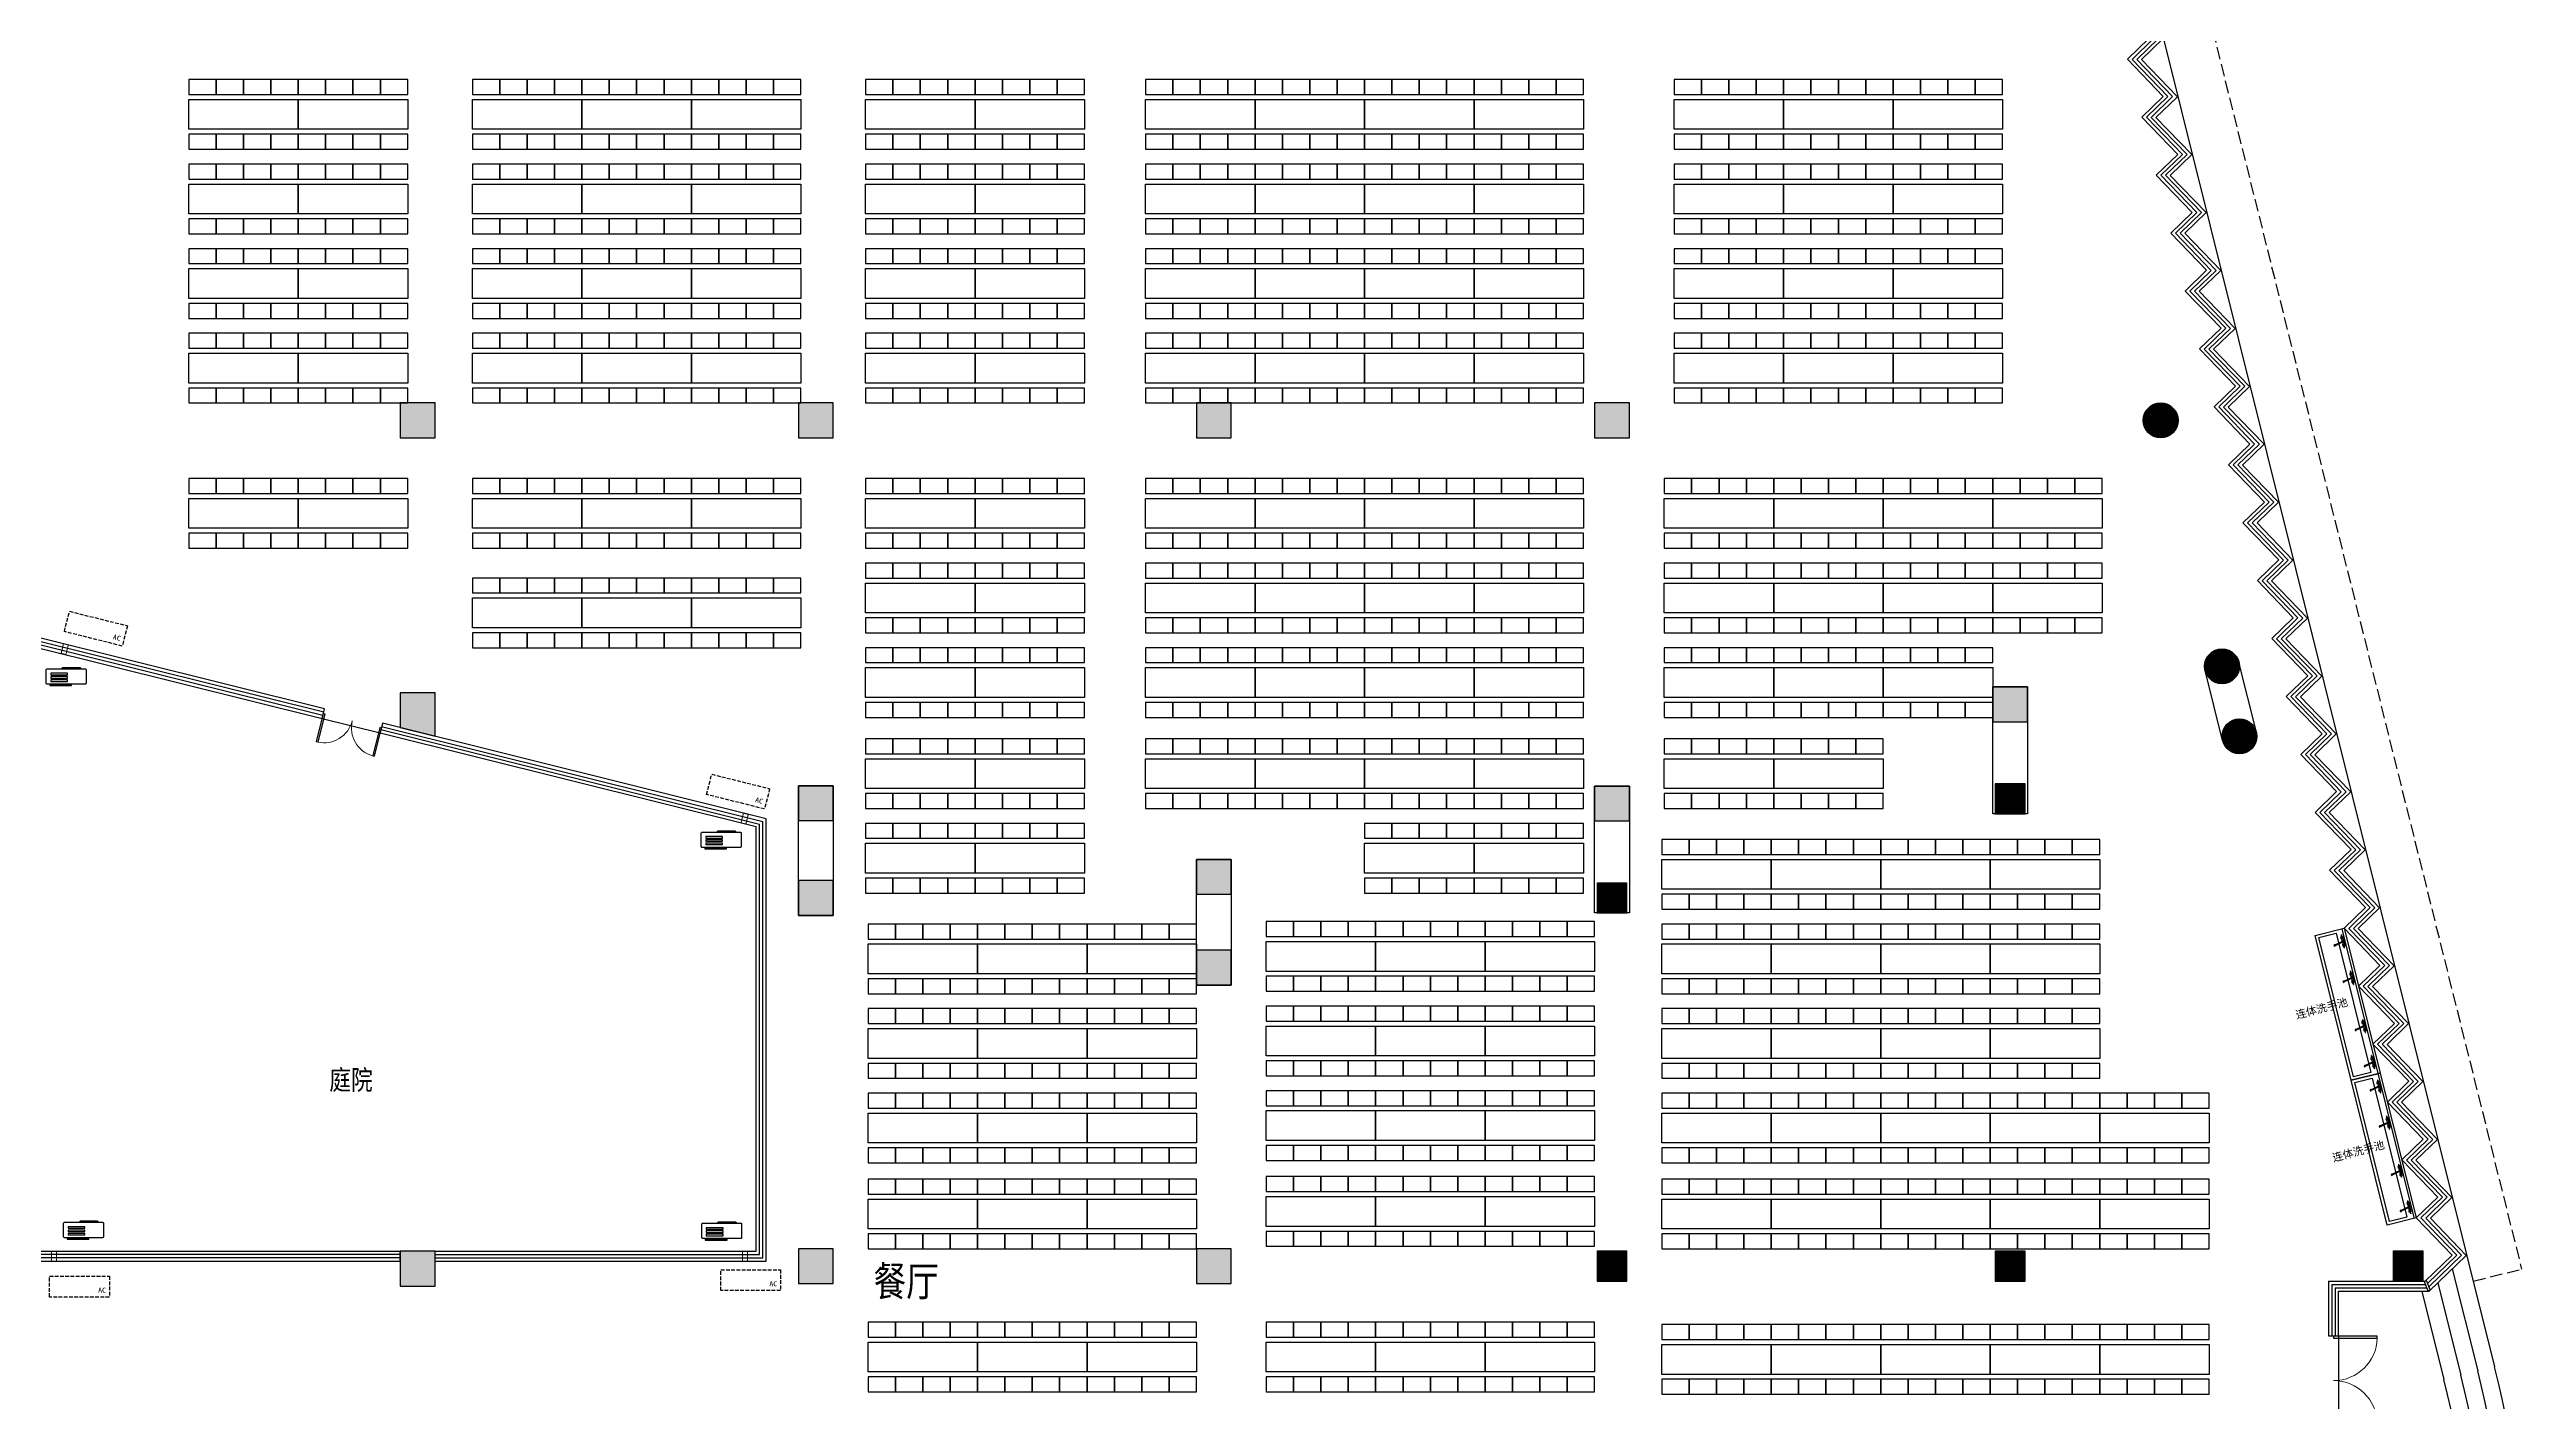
# Model space of a CAD drawing. Extents: x 1159254 to 1730927, y -477824 to -383968.
# Drawn here: x 1216570 to 1266344, y -440400 to -413247 of the extents above; entities that cross this region are included whole.
import ezdxf

# ---------------------------------------------------------------- set-up
doc = ezdxf.new("R2010")
doc.units = 0
doc.header["$LTSCALE"] = 1000
doc.linetypes.add('DASH', pattern=[0.35, 0.25, -0.1])
for name, color, linetype in [('0-雨水', 141, 'Continuous'), ('COLUMN', 2, 'Continuous'), ('CURTWALL', 4, 'Continuous'), ('GROUND', 34, 'Continuous'), ('PUB_HATCH', 8, 'Continuous'), ('PUB_TEXT', 7, 'Continuous'), ('STAIR', 4, 'Continuous'), ('WALL', 6, 'Continuous'), ('WINDOW', 4, 'Continuous'), ('WS_厨房设备', 1, 'Continuous'), ('厨房布置', 4, 'Continuous'), ('空调', 205, 'Continuous'), ('空调孔', 30, 'Continuous')]:
    doc.layers.add(name, color=color, linetype=linetype)
doc.styles.add('HZ-1', font='MingLiU.ttf', dxfattribs={"width": 0.8})
doc.styles.get("Standard").update_dxf_attribs({"font": '', "width": 0.8})
doc.styles.add('WMF-宋体1', font='')
doc.styles.get('Standard').set_extended_font_data('SimSun')
doc.styles.get('WMF-宋体1').set_extended_font_data('SimSun')

# ---------------------------------------------------------------- blocks, each defined once
blk = doc.blocks.new('vhjkghkghkl')
at = {"layer": '空调', "linetype": 'DASH', "ltscale": 0.3}
blk.add_lwpolyline([(134071, 540199), (134071, 539779), (132871, 539779), (132871, 540199), (134071, 540199)], close=True, dxfattribs=at)
at = {"layer": '空调', "linetype": 'DASH', "ltscale": 0.3, "style": 'HZ-1'}
blk.add_text('AC', height=100, dxfattribs=at).set_placement((133846, 539867))
blk = doc.blocks.new('A$C4EB5717C')
at = {"layer": '空调'}
for p, q in [((520, 110), (520, 120)), ((883, 100), (530, 100)), ((893, 120), (893, 110))]:
    blk.add_line(p, q, dxfattribs=at)
blk.add_lwpolyline([(220, 120), (980, 120, 0.414214), (1000, 140), (1000, 410, 0.414214), (980, 430), (220, 430, 0.414214), (200, 410), (200, 140, 0.414214)], format="xyb", close=True, dxfattribs=at)
for points in [[(269, 459), (709, 459), (709, 444), (269, 444)], [(290, 372), (626, 372), (626, 343), (290, 343)], [(290, 306), (626, 306), (626, 277), (290, 277)], [(290, 240), (626, 240), (626, 211), (290, 211)]]:
    blk.add_lwpolyline(points, close=True, dxfattribs=at)
for centre, start, end in [((530, 110), 180, 270), ((883, 110), 270, 0)]:
    blk.add_arc(centre, 10, start, end, dxfattribs=at)
blk = doc.blocks.new('水龙头')
at = {"color": 252}
for p, q in [((-136, -15), (-90, -14)), ((-136, -18), (-90, -19)), ((-52, -2), (-4, -2)), ((-52, -31), (-6, -31)), ((4, -2), (51, -2)), ((12, -31), (51, -31)), ((23, -194), (26, -209)), ((49, -204), (46, -189)), ((136, -15), (90, -14)), ((136, -18), (90, -19))]:
    blk.add_line(p, q, dxfattribs=at)
for points in [[(13, -7), (0, 0), (-14, -8), (-14, -25), (-7, -29)], [(11, -26), (13, -25), (13, -7)]]:
    blk.add_lwpolyline(points, dxfattribs=at)
blk.add_lwpolyline([(26, -194), (-9, -18, -1.00756), (9, -15), (43, -190)], format="xyb", dxfattribs=at)
for centre in [(-78, -16), (77, -16)]:
    blk.add_circle(centre, 10.9, dxfattribs=at)
for centre, radius, start, end in [((-78, -16), 27.5, 36.2116, 175.3449), ((77, -16), 27.5, 4.6931, 143.7884), ((-136, -16), 1, 91.3387, 171.564), ((-132, -16), 4.53, 171.564, 188.436), ((-136, -17), 1, 188.436, 268.6613), ((-78, -16), 27.5, 184.6551, 323.7884), ((-78, -16), 16, 189.0003, 170.9997), ((-77, -16), 12.9, 168.3562, 191.6438), ((-52, 3), 5, 216.2116, 270), ((-52, -36), 5, 90, 143.7884), ((51, 3), 5, 270, 323.7884), ((51, -36), 5, 36.2116, 90), ((77, -16), 27.5, 216.2116, 355.3069), ((77, -16), 16, 9.0664, 350.9336), ((77, -16), 12.9, 348.3562, 11.6438), ((136, -16), 1, 8.436, 88.6613), ((136, -17), 1, 271.3387, 351.564), ((132, -16), 4.53, 351.564, 8.436)]:
    blk.add_arc(centre, radius, start, end, dxfattribs=at)
for centre, start_param, end_param in [((34, -192), 5.611234, 10.096729), ((34, -190), 6.955136, 8.752827), ((37, -206), 0, 3.141593)]:
    blk.add_ellipse(centre, major_axis=(-11.3, -2.2), ratio=0.233596, start_param=start_param, end_param=end_param, dxfattribs=at)
blk = doc.blocks.new('*U96')
blk.add_line((0, 40), (3000, 40))
blk.add_lwpolyline([(0, 600), (3000, 600), (3000, 0), (0, 0)], close=True)
at = {"color": 252}
blk.add_lwpolyline([(60, 540), (2940, 540), (2940, 180), (60, 180)], close=True, dxfattribs=at)
at = {"color": 1, "rotation": 180}
for p in [(246, 70), (996, 70), (1996, 70), (2746, 70)]:
    blk.add_blockref('水龙头', p, dxfattribs=at)
blk = doc.blocks.new('A$C03080C26')
at = {"layer": '厨房布置'}
for points in [[(-1650, 1100), (-1650, 1400), (-2200, 1400), (-2200, 1100)], [(-2200, 1000), (0, 1000), (0, 400), (-2200, 400)], [(-1100, 1100), (-1100, 1400), (-1650, 1400), (-1650, 1100)], [(-1650, 1100), (-1650, 1400), (-1650, 1400), (-1650, 1100)], [(-550, 1100), (-550, 1400), (-1100, 1400), (-1100, 1100)], [(0, 1100), (0, 1400), (-550, 1400), (-550, 1100)], [(-1650, 0), (-1650, 300), (-2200, 300), (-2200, 0)], [(-1100, 0), (-1100, 300), (-1650, 300), (-1650, 0)], [(-1650, 0), (-1650, 300), (-1650, 300), (-1650, 0)], [(-550, 0), (-550, 300), (-1100, 300), (-1100, 0)], [(0, 0), (0, 300), (-550, 300), (-550, 0)]]:
    blk.add_lwpolyline(points, close=True, dxfattribs=at)
blk = doc.blocks.new('_FZH')
blk.add_lwpolyline([(-0.5, -0.5), (0.5, -0.5), (0.5, 0.5), (-0.5, 0.5)], close=True)
at = {"layer": 'PUB_HATCH'}
blk.add_solid([(-0.5, -0.5), (0.5, -0.5), (-0.5, 0.5), (0.5, 0.5)], dxfattribs=at)
blk = doc.blocks.new('$DorLib2D$00000002')
for p, q in [((-0.5, 0), (-0.5, 0.4875)), ((-0.475, 0.4875), (-0.5, 0.4875)), ((-0.475, 0), (-0.475, 0.4875)), ((0.475, 0), (0.475, 0.4875)), ((0.475, 0.4875), (0.5, 0.4875)), ((0.5, 0), (0.5, 0.4875)), ((-0.5, 0), (-0.475, 0)), ((0.5, 0), (0.475, 0))]:
    blk.add_line(p, q)
at = {"lineweight": 13}
for centre, start, end in [((-0.4875, 0), 0, 88.53072), ((0.4875, 0), 91.46928, 180)]:
    blk.add_arc(centre, 0.4875, start, end, dxfattribs=at)
blk = doc.blocks.new('_YZH')
blk.add_circle((0, 0), 0.5)
at = {"layer": 'PUB_HATCH', "const_width": 0.5}
blk.add_lwpolyline([(-0.25, 0, 1), (0.25, 0, 1)], format="xyb", close=True, dxfattribs=at)
blk = doc.blocks.new('$WINLIB2D$00000001')
at = {"color": 0}
for points in [[(-0.5, 0.5), (-0.5, -0.5)], [(-0.5, 0.5), (0.5, 0.5)], [(0.5, -0.5), (0.5, 0.5)], [(0.5, 0.1667), (-0.5, 0.1667)], [(0.5, -0.1667), (-0.5, -0.1667)], [(-0.5, -0.5), (0.5, -0.5)]]:
    blk.add_lwpolyline(points, dxfattribs=at)

msp = doc.modelspace()

# ---------------------------------------------------------------- hatches: boundary and pattern name
at = {"layer": 'PUB_HATCH'}
msp.add_hatch(color=256, dxfattribs=at).paths.add_polyline_path([(1224318.5, -426176.4), (1223618.5, -426176.4), (1223618.5, -426876.4), (1224318.5, -427050.9)])

# ---------------------------------------------------------------- linework, layer by layer
at = {"layer": '0-雨水'}
for radius in [20463.7, 20813.7, 21163.7, 21513.7]:
    msp.add_arc((1244830.7, -444925.5), radius, 346, 13.99878, dxfattribs=at)
at = {"layer": 'COLUMN'}
for p, q in [((1224318.5, -426176.4), (1223618.5, -426176.4)), ((1223618.5, -426176.4), (1223618.5, -426876.4)), ((1224318.5, -427050.9), (1224318.5, -426176.4)), ((1223618.5, -426876.4), (1224318.5, -427050.9)), ((1264334.2, -437991.3), (1264287.8, -438010)), ((1264287.8, -438010), (1264362.7, -438195.4)), ((1264409.1, -438176.7), (1264334.2, -437991.3)), ((1264362.7, -438195.4), (1264409.1, -438176.7))]:
    msp.add_line(p, q, dxfattribs=at)
at = {"layer": 'CURTWALL'}
for p, q in [((1258324.4, -413443.2), (1258756, -413026.4)), ((1258418.6, -413444.8), (1258850.2, -413028)), ((1258512.9, -413446.4), (1258944.5, -413029.6)), ((1258607.2, -413448.1), (1259038.8, -413031.3)), ((1259046.3, -414190.7), (1258324.4, -413443.2)), ((1259140.5, -414192.4), (1258418.6, -413444.8)), ((1259234.8, -414194), (1258512.9, -413446.4)), ((1259329.1, -414195.6), (1258607.2, -413448.1)), ((1258614.7, -414607.5), (1259046.3, -414190.7)), ((1259336.6, -415355.1), (1258614.7, -414607.5)), ((1258708.9, -414609.2), (1259140.5, -414192.4)), ((1259430.8, -415356.7), (1258708.9, -414609.2)), ((1258803.2, -414610.8), (1259234.8, -414194)), ((1259525.1, -415358.4), (1258803.2, -414610.8)), ((1258897.5, -414612.4), (1259329.1, -414195.6)), ((1259619.4, -415360), (1258897.5, -414612.4)), ((1258905, -415771.9), (1259336.6, -415355.1)), ((1258999.2, -415773.5), (1259430.8, -415356.7)), ((1259093.5, -415775.2), (1259525.1, -415358.4)), ((1259187.8, -415776.8), (1259619.4, -415360)), ((1259626.9, -416519.4), (1258905, -415771.9)), ((1259721.1, -416521.1), (1258999.2, -415773.5)), ((1259815.4, -416522.7), (1259093.5, -415775.2)), ((1259909.7, -416524.4), (1259187.8, -415776.8)), ((1259195.3, -416936.2), (1259626.9, -416519.4)), ((1259289.5, -416937.9), (1259721.1, -416521.1)), ((1259383.8, -416939.5), (1259815.4, -416522.7)), ((1259478.1, -416941.2), (1259909.7, -416524.4)), ((1259917.2, -417683.8), (1259195.3, -416936.2)), ((1260011.5, -417685.4), (1259289.5, -416937.9)), ((1260105.7, -417687.1), (1259383.8, -416939.5)), ((1260200, -417688.7), (1259478.1, -416941.2)), ((1259485.6, -418100.6), (1259917.2, -417683.8)), ((1260207.5, -418848.1), (1259485.6, -418100.6)), ((1259579.8, -418102.2), (1260011.5, -417685.4)), ((1259674.1, -418103.9), (1260105.7, -417687.1)), ((1259768.4, -418105.5), (1260200, -417688.7)), ((1260301.8, -418849.8), (1259579.8, -418102.2)), ((1260396, -418851.4), (1259674.1, -418103.9)), ((1260490.3, -418853.1), (1259768.4, -418105.5)), ((1259775.9, -419264.9), (1260207.5, -418848.1)), ((1259870.2, -419266.6), (1260301.8, -418849.8)), ((1259964.4, -419268.2), (1260396, -418851.4)), ((1260058.7, -419269.9), (1260490.3, -418853.1)), ((1260497.8, -420012.5), (1259775.9, -419264.9)), ((1260592.1, -420014.1), (1259870.2, -419266.6)), ((1260686.3, -420015.8), (1259964.4, -419268.2)), ((1260780.6, -420017.4), (1260058.7, -419269.9)), ((1260066.2, -420429.3), (1260497.8, -420012.5)), ((1260160.5, -420430.9), (1260592.1, -420014.1)), ((1260254.7, -420432.6), (1260686.3, -420015.8)), ((1260349, -420434.2), (1260780.6, -420017.4)), ((1260788.1, -421176.8), (1260066.2, -420429.3)), ((1260882.4, -421178.5), (1260160.5, -420430.9)), ((1260976.6, -421180.1), (1260254.7, -420432.6)), ((1261070.9, -421181.8), (1260349, -420434.2)), ((1260356.5, -421593.6), (1260788.1, -421176.8)), ((1260450.8, -421595.3), (1260882.4, -421178.5)), ((1260545, -421596.9), (1260976.6, -421180.1)), ((1260639.3, -421598.6), (1261070.9, -421181.8)), ((1261078.4, -422341.2), (1260356.5, -421593.6)), ((1261172.7, -422342.8), (1260450.8, -421595.3)), ((1261266.9, -422344.5), (1260545, -421596.9)), ((1261361.2, -422346.1), (1260639.3, -421598.6)), ((1260646.8, -422758), (1261078.4, -422341.2)), ((1260741.1, -422759.6), (1261172.7, -422342.8)), ((1260835.3, -422761.3), (1261266.9, -422344.5)), ((1260929.6, -422762.9), (1261361.2, -422346.1)), ((1261368.7, -423505.5), (1260646.8, -422758)), ((1261463, -423507.2), (1260741.1, -422759.6)), ((1261557.3, -423508.8), (1260835.3, -422761.3)), ((1261651.5, -423510.5), (1260929.6, -422762.9)), ((1260937.1, -423922.3), (1261368.7, -423505.5)), ((1261031.4, -423924), (1261463, -423507.2)), ((1261125.6, -423925.6), (1261557.3, -423508.8)), ((1261219.9, -423927.3), (1261651.5, -423510.5)), ((1261659, -424669.9), (1260937.1, -423922.3)), ((1261753.3, -424671.6), (1261031.4, -423924)), ((1261847.6, -424673.2), (1261125.6, -423925.6)), ((1261941.8, -424674.8), (1261219.9, -423927.3)), ((1222095.8, -426496.8), (1216318.5, -425056.3)), ((1261227.4, -425086.7), (1261659, -424669.9)), ((1261321.7, -425088.3), (1261753.3, -424671.6)), ((1261416, -425090), (1261847.6, -424673.2)), ((1261510.2, -425091.6), (1261941.8, -424674.8)), ((1216318.5, -425125), (1222079.7, -426561.4)), ((1216318.5, -425193.7), (1222063.6, -426626.1)), ((1216318.5, -425262.4), (1222047.4, -426690.8)), ((1261949.3, -425834.3), (1261227.4, -425086.7)), ((1262043.6, -425835.9), (1261321.7, -425088.3)), ((1262137.9, -425837.6), (1261416, -425090)), ((1262232.1, -425839.2), (1261510.2, -425091.6)), ((1261517.7, -426251.1), (1261949.3, -425834.3)), ((1261612, -426252.7), (1262043.6, -425835.9)), ((1261706.3, -426254.3), (1262137.9, -425837.6)), ((1261800.5, -426256), (1262232.1, -425839.2)), ((1222047.4, -426690.8), (1222095.8, -426496.8)), ((1262239.6, -426998.6), (1261517.7, -426251.1)), ((1262333.9, -427000.3), (1261612, -426252.7)), ((1262428.2, -427001.9), (1261706.3, -426254.3)), ((1262522.4, -427003.6), (1261800.5, -426256)), ((1223260.2, -426787.1), (1223211.8, -426981.1)), ((1223211.8, -426981.1), (1230768.5, -428865.2)), ((1223227.9, -426916.4), (1230835.2, -428813.1)), ((1223244, -426851.8), (1230901.8, -428761.1)), ((1230968.5, -428709), (1223260.2, -426787.1)), ((1261808, -427415.4), (1262239.6, -426998.6)), ((1261902.3, -427417.1), (1262333.9, -427000.3)), ((1261996.6, -427418.7), (1262428.2, -427001.9)), ((1262090.8, -427420.3), (1262522.4, -427003.6)), ((1262529.9, -428163), (1261808, -427415.4)), ((1262624.2, -428164.6), (1261902.3, -427417.1)), ((1262718.5, -428166.3), (1261996.6, -427418.7)), ((1262812.7, -428167.9), (1262090.8, -427420.3)), ((1262098.3, -428579.8), (1262529.9, -428163)), ((1262192.6, -428581.4), (1262624.2, -428164.6)), ((1262286.9, -428583.1), (1262718.5, -428166.3)), ((1262381.1, -428584.7), (1262812.7, -428167.9)), ((1230768.5, -437400.6), (1230768.5, -428865.2)), ((1230835.2, -437467.3), (1230835.2, -428813.1)), ((1230901.8, -437534), (1230901.8, -428761.1)), ((1230968.5, -437600.6), (1230968.5, -428709)), ((1262820.2, -429327.3), (1262098.3, -428579.8)), ((1262914.5, -429329), (1262192.6, -428581.4)), ((1263008.8, -429330.6), (1262286.9, -428583.1)), ((1263103, -429332.3), (1262381.1, -428584.7)), ((1262388.6, -429744.1), (1262820.2, -429327.3)), ((1262482.9, -429745.8), (1262914.5, -429329)), ((1262577.2, -429747.4), (1263008.8, -429330.6)), ((1262671.4, -429749.1), (1263103, -429332.3)), ((1263110.6, -430491.7), (1262388.6, -429744.1)), ((1263204.8, -430493.3), (1262482.9, -429745.8)), ((1263299.1, -430495), (1262577.2, -429747.4)), ((1263393.4, -430496.6), (1262671.4, -429749.1)), ((1262679, -430908.5), (1263110.6, -430491.7)), ((1262773.2, -430910.1), (1263204.8, -430493.3)), ((1262867.5, -430911.8), (1263299.1, -430495)), ((1262961.8, -430913.4), (1263393.4, -430496.6)), ((1263400.9, -431656), (1262679, -430908.5)), ((1263495.1, -431657.7), (1262773.2, -430910.1)), ((1263589.4, -431659.3), (1262867.5, -430911.8)), ((1263683.7, -431661), (1262961.8, -430913.4)), ((1262969.3, -432072.8), (1263400.9, -431656)), ((1263063.5, -432074.5), (1263495.1, -431657.7)), ((1263157.8, -432076.1), (1263589.4, -431659.3)), ((1263252.1, -432077.8), (1263683.7, -431661)), ((1263691.2, -432820.4), (1262969.3, -432072.8)), ((1263785.4, -432822), (1263063.5, -432074.5)), ((1263879.7, -432823.7), (1263157.8, -432076.1)), ((1263974, -432825.3), (1263252.1, -432077.8)), ((1263259.6, -433237.2), (1263691.2, -432820.4)), ((1263353.8, -433238.8), (1263785.4, -432822)), ((1263448.1, -433240.5), (1263879.7, -432823.7)), ((1263542.4, -433242.1), (1263974, -432825.3)), ((1263981.5, -433984.7), (1263259.6, -433237.2)), ((1264075.7, -433986.4), (1263353.8, -433238.8)), ((1264170, -433988), (1263448.1, -433240.5)), ((1264264.3, -433989.7), (1263542.4, -433242.1)), ((1263549.9, -434401.5), (1263981.5, -433984.7)), ((1263644.1, -434403.2), (1264075.7, -433986.4)), ((1263738.4, -434404.8), (1264170, -433988)), ((1263832.7, -434406.5), (1264264.3, -433989.7)), ((1264271.8, -435149.1), (1263549.9, -434401.5)), ((1264366, -435150.7), (1263644.1, -434403.2)), ((1264460.3, -435152.4), (1263738.4, -434404.8)), ((1264554.6, -435154), (1263832.7, -434406.5)), ((1263840.2, -435565.9), (1264271.8, -435149.1)), ((1263934.4, -435567.5), (1264366, -435150.7)), ((1264028.7, -435569.2), (1264460.3, -435152.4)), ((1264123, -435570.8), (1264554.6, -435154)), ((1264562.1, -436313.5), (1263840.2, -435565.9)), ((1264656.4, -436315.1), (1263934.4, -435567.5)), ((1264750.6, -436316.7), (1264028.7, -435569.2)), ((1264844.9, -436318.4), (1264123, -435570.8)), ((1264130.5, -436730.2), (1264562.1, -436313.5)), ((1264224.7, -436731.9), (1264656.4, -436315.1)), ((1264319, -436733.5), (1264750.6, -436316.7)), ((1264413.3, -436735.2), (1264844.9, -436318.4)), ((1264852.4, -437477.8), (1264130.5, -436730.2)), ((1264946.7, -437479.5), (1264224.7, -436731.9)), ((1265040.9, -437481.1), (1264319, -436733.5)), ((1265135.2, -437482.7), (1264413.3, -436735.2)), ((1224318.5, -437400.6), (1230768.5, -437400.6)), ((1224318.5, -437467.3), (1230835.2, -437467.3)), ((1264311, -438000.6), (1264852.4, -437477.8)), ((1264357.3, -438048.6), (1264946.7, -437479.5)), ((1264384.2, -438115.2), (1265040.9, -437481.1)), ((1264391.8, -438200.6), (1265135.2, -437482.7)), ((1224318.5, -437534), (1230901.8, -437534)), ((1224318.5, -437600.6), (1230968.5, -437600.6)), ((1262368.5, -438000.6), (1264311, -438000.6)), ((1262368.5, -438000.6), (1262368.5, -439100.6)), ((1262435.2, -438067.3), (1264311, -438067.3)), ((1262435.2, -438067.3), (1262435.2, -439100.6)), ((1262501.8, -438134), (1264337.9, -438134)), ((1262501.8, -438134), (1262501.8, -439100.6)), ((1262568.5, -438200.6), (1264391.8, -438200.6)), ((1262568.5, -439100.6), (1262568.5, -438200.6)), ((1262368.5, -439100.6), (1262568.5, -439100.6))]:
    msp.add_line(p, q, dxfattribs=at)
at = {"layer": 'GROUND', "linetype": 'DASH'}
msp.add_line((1265276.5, -438000.6), (1266246.8, -437758.7), dxfattribs=at)
msp.add_lwpolyline([(1252468.5, -395200.6), (1255635.9, -395200.6), (1266246.8, -437758.7)], dxfattribs=at)
at = {"layer": 'STAIR'}
for p, q in [((1254854.6, -396200.6), (1265705.5, -439721.3)), ((1264854.3, -437754), (1265365.9, -439806)), ((1264244.2, -438200.6), (1264686.7, -439975.3)), ((1264563.6, -438034.8), (1265026.3, -439890.7))]:
    msp.add_line(p, q, dxfattribs=at)
at = {"layer": 'WALL'}
for p, q in [((1260916.7, -426966.7), (1260566, -425559.7)), ((1260237.5, -427136), (1259886.7, -425729.1))]:
    msp.add_line(p, q, dxfattribs=at)
for points in [[(1255618.5, -426058.3), (1256318.5, -426058.3), (1256318.5, -428608.6), (1255618.5, -428608.6)], [(1231618.5, -428043), (1232318.5, -428043), (1232318.5, -430651), (1231618.5, -430651)], [(1247618.5, -428050.6), (1248318.5, -428050.6), (1248318.5, -430600.6), (1247618.5, -430600.6)], [(1239618.5, -429524.8), (1240318.5, -429524.8), (1240318.5, -432050.6), (1239618.5, -432050.6)]]:
    msp.add_lwpolyline(points, close=True, dxfattribs=at)
at = {"layer": 'WINDOW'}
for p, q in [((1222047.4, -426690.8), (1223211.8, -426981.1)), ((1262568.5, -439100.6), (1262568.5, -440900.6))]:
    msp.add_line(p, q, dxfattribs=at)
at = {"layer": '空调孔', "const_width": 20}
for points in [[(1216803.1, -425383.3), (1216900.1, -425407.4), (1216948.5, -425213.4), (1216851.4, -425189.2)], [(1230466.2, -428789.9), (1230563.3, -428814.1), (1230611.6, -428620), (1230514.6, -428595.8)], [(1216611.1, -437600.6), (1216711.1, -437600.6), (1216711.1, -437400.6), (1216611.1, -437400.6)], [(1230495.6, -437600.6), (1230595.6, -437600.6), (1230595.6, -437400.6), (1230495.6, -437400.6)]]:
    msp.add_lwpolyline(points, close=True, dxfattribs=at)

# ---------------------------------------------------------------- block references
at = {"layer": 'COLUMN'}
for name, p, xscale, yscale, zscale in [('_FZH', (1223968.5, -420700.6), 700, 700, 700), ('_FZH', (1231968.5, -420700.6), 700, 700, 700), ('_FZH', (1239968.5, -420700.6), 700, 700, 700), ('_YZH', (1258993.7, -420700.6), 700.0000000000591, 700.0000000000591, 700.0000000000591), ('_YZH', (1260226.3, -425644.4), 700.0000000000591, 700.0000000000591, 700.0000000000591), ('_FZH', (1255968.5, -426408.3), 700, 700, 700), ('_YZH', (1260577.1, -427051.3), 700.0000000000309, 700.0000000000309, 700.0000000000309), ('_FZH', (1231968.5, -428393), 700, 700, 700), ('_FZH', (1247968.5, -428400.6), 700, 700, 700), ('_FZH', (1255968.5, -428308.6), 600, 600, 600), ('_FZH', (1239968.5, -429874.8), 700, 700, 700), ('_FZH', (1231968.5, -430301), 700, 700, 700), ('_FZH', (1247968.5, -430300.6), 600, 600, 600), ('_FZH', (1239968.5, -431700.6), 700, 700, 700), ('_FZH', (1223968.5, -437750.6), 700, 700, 700), ('_FZH', (1231968.5, -437700.6), 700, 700, 700), ('_FZH', (1239968.5, -437700.6), 700, 700, 700), ('_FZH', (1247968.5, -437700.6), 600, 600, 600), ('_FZH', (1255968.5, -437700.6), 600, 600, 600), ('_FZH', (1263968.5, -437700.6), 600, 600, 600)]:
    msp.add_blockref(name, p, dxfattribs=dict(at, xscale=xscale, yscale=yscale, zscale=zscale))
at = {"layer": 'COLUMN', "xscale": 699.9965255465358, "yscale": 700.0000152587891, "zscale": 700.0000152587891, "rotation": 359.9999999996093}
msp.add_blockref('_FZH', (1247968.5, -420700.7), dxfattribs=at)
at = {"layer": 'WINDOW'}
for p, xscale, yscale, zscale, rotation in [((1222653.8, -426738.9), -1200, -1200, -1200, 345.9999999999999), ((1262468.5, -440000.6), -1800, 1800, -1800, 270)]:
    msp.add_blockref('$DorLib2D$00000002', p, dxfattribs=dict(at, xscale=xscale, yscale=yscale, zscale=zscale, rotation=rotation))
at = {"layer": 'WINDOW', "xscale": 7300, "yscale": 200, "zscale": 7300}
msp.add_blockref('$WINLIB2D$00000001', (1219968.5, -437500.6), dxfattribs=at)
at = {"layer": 'WS_厨房设备', "rotation": 104.0000000001083}
for p in [(1263404.7, -433819.4), (1264130.5, -436730.2)]:
    msp.add_blockref('*U96', p, dxfattribs=at)
at = {"layer": '厨房布置', "rotation": 180}
for p in [(1219368.5, -413850.6), (1221568.5, -413850.6), (1225068.5, -413850.6), (1227268.5, -413850.6), (1229468.5, -413850.6), (1232968.5, -413850.6), (1235168.5, -413850.6), (1238595.6, -413850.6), (1240795.6, -413850.6), (1242995.6, -413850.6), (1245195.6, -413850.6), (1249216.9, -413850.6), (1251416.9, -413850.6), (1253616.9, -413850.6), (1219368.5, -415550.6), (1221568.5, -415550.6), (1225068.5, -415550.6), (1227268.5, -415550.6), (1229468.5, -415550.6), (1232968.5, -415550.6), (1235168.5, -415550.6), (1238595.6, -415550.6), (1240795.6, -415550.6), (1242995.6, -415550.6), (1245195.6, -415550.6), (1249216.9, -415550.6), (1251416.9, -415550.6), (1253616.9, -415550.6), (1219368.5, -417250.6), (1221568.5, -417250.6), (1225068.5, -417250.6), (1227268.5, -417250.6), (1229468.5, -417250.6), (1232968.5, -417250.6), (1235168.5, -417250.6), (1238595.6, -417250.6), (1240795.6, -417250.6), (1242995.6, -417250.6), (1245195.6, -417250.6), (1249216.9, -417250.6), (1251416.9, -417250.6), (1253616.9, -417250.6), (1219368.5, -418950.6), (1221568.5, -418950.6), (1225068.5, -418950.6), (1227268.5, -418950.6), (1229468.5, -418950.6), (1232968.5, -418950.6), (1235168.5, -418950.6), (1238595.6, -418950.6), (1240795.6, -418950.6), (1242995.6, -418950.6), (1245195.6, -418950.6), (1249216.9, -418950.6), (1251416.9, -418950.6), (1253616.9, -418950.6), (1219368.5, -421869.3), (1221568.5, -421869.3), (1225068.5, -421869.3), (1227268.5, -421869.3), (1229468.5, -421869.3), (1232968.5, -421869.3), (1235168.5, -421869.3), (1238595.6, -421869.3), (1240795.6, -421869.3), (1242995.6, -421869.3), (1245195.6, -421869.3), (1249018.5, -421869.3), (1251218.5, -421869.3), (1253418.5, -421869.3), (1255618.5, -421869.3), (1232968.5, -423569.3), (1235168.5, -423569.3), (1238595.6, -423569.3), (1240795.6, -423569.3), (1242995.6, -423569.3), (1245195.6, -423569.3), (1249018.5, -423569.3), (1251218.5, -423569.3), (1253418.5, -423569.3), (1255618.5, -423569.3), (1225068.5, -423869.3), (1227268.5, -423869.3), (1229468.5, -423869.3), (1232968.5, -425269.3), (1235168.5, -425269.3), (1238595.6, -425269.3), (1240795.6, -425269.3), (1242995.6, -425269.3), (1245195.6, -425269.3), (1249018.5, -425269.3), (1251218.5, -425269.3), (1253418.5, -425269.3), (1232968.5, -427100.6), (1235168.5, -427100.6), (1238595.6, -427100.6), (1240795.6, -427100.6), (1242995.6, -427100.6), (1245195.6, -427100.6), (1249018.5, -427100.6), (1251218.5, -427100.6), (1232968.5, -428800.6), (1235168.5, -428800.6), (1242995.6, -428800.6), (1245195.6, -428800.6), (1248968.5, -429124.6), (1251168.5, -429124.6), (1253368.5, -429124.6), (1255568.5, -429124.6), (1233018.5, -430824.6), (1235218.5, -430824.6), (1237418.5, -430824.6), (1241018.5, -430774.6), (1243218.5, -430774.6), (1245418.5, -430774.6), (1248968.5, -430824.6), (1251168.5, -430824.6), (1253368.5, -430824.6), (1255568.5, -430824.6), (1233018.5, -432524.6), (1235218.5, -432524.6), (1237418.5, -432524.6), (1241018.5, -432474.6), (1243218.5, -432474.6), (1245418.5, -432474.6), (1248968.5, -432524.6), (1251168.5, -432524.6), (1253368.5, -432524.6), (1255568.5, -432524.6), (1233018.5, -434224.6), (1235218.5, -434224.6), (1237418.5, -434224.6), (1241018.5, -434174.6), (1243218.5, -434174.6), (1245418.5, -434174.6), (1248968.5, -434224.6), (1251168.5, -434224.6), (1253368.5, -434224.6), (1255568.5, -434224.6), (1257768.5, -434224.6), (1233018.5, -435950.6), (1235218.5, -435950.6), (1237418.5, -435950.6), (1241018.5, -435900.6), (1243218.5, -435900.6), (1245418.5, -435900.6), (1248968.5, -435950.6), (1251168.5, -435950.6), (1253368.5, -435950.6), (1255568.5, -435950.6), (1257768.5, -435950.6), (1233018.5, -438824.6), (1235218.5, -438824.6), (1237418.5, -438824.6), (1241018.5, -438824.6), (1243218.5, -438824.6), (1245418.5, -438824.6), (1248968.5, -438874.6), (1251168.5, -438874.6), (1253368.5, -438874.6), (1255568.5, -438874.6), (1257768.5, -438874.6)]:
    msp.add_blockref('A$C03080C26', p, dxfattribs=at)
at = {"layer": '空调'}
for p, rotation in [((957360.3, -916546.6), 346.0000000001011), ((970266, -919821.1), 346.0000000001007)]:
    msp.add_blockref('vhjkghkghkl', p, dxfattribs=dict(at, rotation=rotation))
at = {"layer": '空调', "extrusion": (0, 0, -1), "zscale": -1, "rotation": 180}
for p in [(-1216304.2, -425573.7), (-1229467.7, -428854.9), (-1216653.7, -436698.8), (-1229478.4, -436715.8)]:
    msp.add_blockref('A$C4EB5717C', p, dxfattribs=at)
at = {"layer": '空调'}
for p in [(1083701.5, -978099.4), (1097188.8, -977970.7)]:
    msp.add_blockref('vhjkghkghkl', p, dxfattribs=at)

# ---------------------------------------------------------------- texts
at = {"color": 7, "lineweight": 0, "style": 'WMF-宋体1'}
for p in [(1261730.2, -432733.6), (1262467.8, -435603.3)]:
    msp.add_text('连体洗手池', height=157.34, rotation=14.89412, dxfattribs=at).set_placement(p)
at = {"layer": 'PUB_TEXT', "width": 0.8}
msp.add_text('庭院', height=398.73, dxfattribs=at).set_placement((1222193, -434155.1))
at = {"layer": 'WALL', "insert": (1233129.7, -437703.8), "char_height": 600, "width": 21939.099, "attachment_point": 1}
msp.add_mtext('{\\fSimHei|b0|i0|c134|p49;\\C0;餐厅}', dxfattribs=at)

doc.saveas('drawing.dxf')
